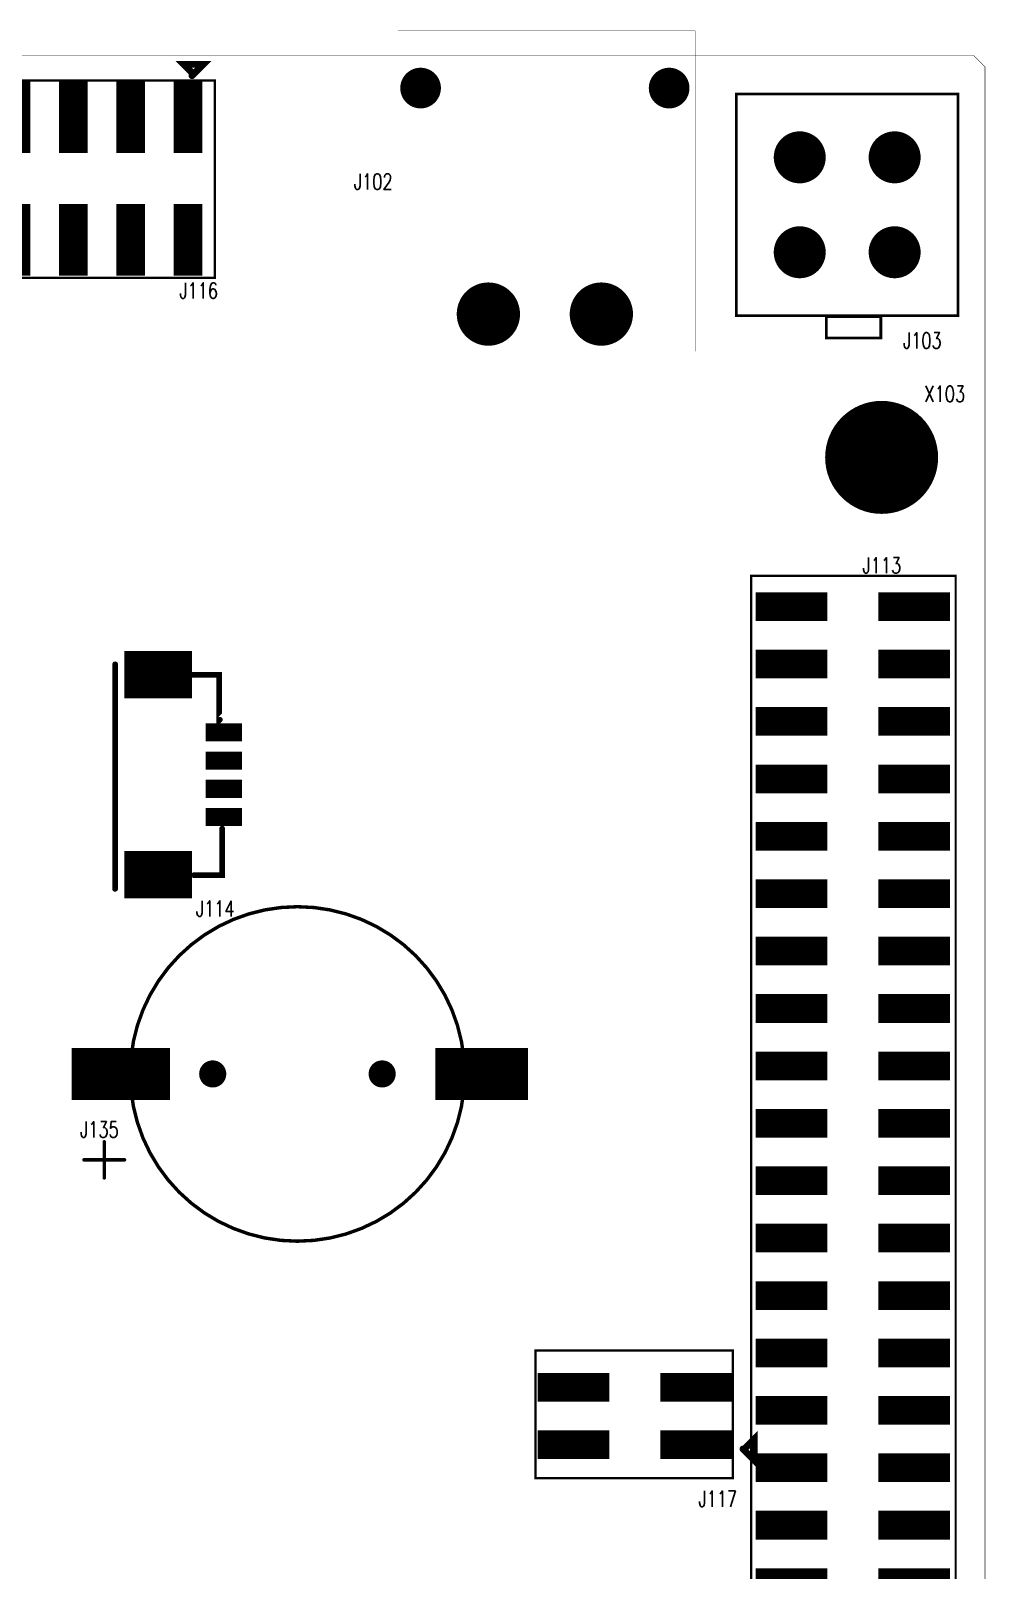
# Model space of a CAD drawing. Extents: x 0 to 170, y -2 to 101.
# Drawn here: x 127.7 to 169.9, y 33.3 to 101.4 of the extents above; entities that cross this region are included whole.
import ezdxf

# ---------------------------------------------------------------- set-up
doc = ezdxf.new("R2010")
doc.units = 0
doc.header["$MEASUREMENT"] = 0
doc.layers.get('0').update_dxf_attribs({"linetype": 'CONTINUOUS'})
for name, color, linetype in [('BOARD_OUTLINE_00', 254, 'CONTINUOUS'), ('DRIL_NPLTE_THRU_01', 3, 'CONTINUOUS'), ('DRIL_NPLTE_THRU_02', 171, 'CONTINUOUS'), ('DRIL_NPLTE_THRU_03', 23, 'CONTINUOUS'), ('DRIL_NPLTE_THRU_04', 216, 'CONTINUOUS'), ('DRIL_NPLTE_THRU_05', 255, 'CONTINUOUS'), ('DRIL_NPLTE_THRU_06', 186, 'CONTINUOUS'), ('DRIL_PLTE_THRU_01', 3, 'CONTINUOUS'), ('DRIL_PLTE_THRU_02', 171, 'CONTINUOUS'), ('DRIL_PLTE_THRU_03', 23, 'CONTINUOUS'), ('DRIL_PLTE_THRU_04', 216, 'CONTINUOUS'), ('DRIL_PLTE_THRU_05', 255, 'CONTINUOUS'), ('DRIL_PLTE_THRU_06', 186, 'CONTINUOUS'), ('DRIL_SYMBOL', 254, 'CONTINUOUS'), ('PADS_BOT', 150, 'CONTINUOUS'), ('PADS_INNER', 106, 'CONTINUOUS'), ('PADS_TOP', 106, 'CONTINUOUS'), ('PART_NAME_01', 1, 'CONTINUOUS'), ('PART_TOP_2DLINE_00', 222, 'CONTINUOUS'), ('PART_TOP_2DLINE_01', 222, 'CONTINUOUS'), ('PART_TOP_2DLINE_26', 254, 'CONTINUOUS'), ('PART_TOP_2DLINE_27', 43, 'CONTINUOUS')]:
    doc.layers.add(name, color=color, linetype=linetype)
doc.styles.add('W0$1', font='simplex', dxfattribs={"width": 0.75})

# ---------------------------------------------------------------- blocks, each defined once
blk = doc.blocks.new('SMOOTH_0$025')
at = {"const_width": 0.0125}
blk.add_lwpolyline([(-0.00625, 0, 1), (0.00625, 0, 1)], format="xyb", close=True, dxfattribs=at)
blk = doc.blocks.new('BOARD_1')
at = {"layer": 'BOARD_OUTLINE_00', "const_width": 0.025}
blk.add_lwpolyline([(-11.176, 0.5), (-10.676, 0), (158.25, 0), (158.75, 0.5), (158.75, 99.83), (158.25, 100.33), (-10.676, 100.33), (-11.176, 99.83)], close=True, dxfattribs=at)
at = {"layer": 'BOARD_OUTLINE_00'}
for p in [(158.25, 100.33), (158.75, 99.83)]:
    blk.add_blockref('SMOOTH_0$025', p, dxfattribs=at)
blk = doc.blocks.new('SMOOTH_0$1')
at = {"const_width": 0.05}
blk.add_lwpolyline([(-0.025, 0, 1), (0.025, 0, 1)], format="xyb", close=True, dxfattribs=at)
blk = doc.blocks.new('SMOOTH_0$3')
at = {"const_width": 0.15}
blk.add_lwpolyline([(-0.075, 0, 1), (0.075, 0, 1)], format="xyb", close=True, dxfattribs=at)
blk = doc.blocks.new('PART_BODY_TOP_60')
at = {"layer": 'PART_TOP_2DLINE_01', "const_width": 0.1}
blk.add_lwpolyline([(-25.5, 4.5), (25.489, 4.5), (25.489, -4.546), (-25.5, -4.546)], close=True, dxfattribs=at)
at = {"layer": 'PART_TOP_2DLINE_01', "const_width": 0.3}
blk.add_lwpolyline([(-24.303, -4.546), (-24.808, -5.051), (-23.939, -5.051), (-24.374, -4.616)], dxfattribs=at)
at = {"layer": 'PART_TOP_2DLINE_01'}
for name, p in [('SMOOTH_0$1', (-25.5, 4.5)), ('SMOOTH_0$1', (25.489, 4.5)), ('SMOOTH_0$1', (-25.5, -4.546)), ('SMOOTH_0$3', (-24.374, -4.616)), ('SMOOTH_0$3', (-24.303, -4.546)), ('SMOOTH_0$1', (25.489, -4.546)), ('SMOOTH_0$3', (-24.808, -5.051)), ('SMOOTH_0$3', (-23.939, -5.051))]:
    blk.add_blockref(name, p, dxfattribs=at)
blk = doc.blocks.new('DRIL_HOLE_0')
blk.add_lwpolyline([(0, 0, 1), (0, 0, 1)], format="xyb", close=True)
blk = doc.blocks.new('PAD_4')
blk.add_lwpolyline([(0, 0), (0, 0)])
blk = doc.blocks.new('PAD_36')
at = {"const_width": 1.27}
blk.add_lwpolyline([(-1.585, 0), (1.585, 0)], dxfattribs=at)
blk = doc.blocks.new('STK_TOP_91')
at = {"layer": 'DRIL_PLTE_THRU_01'}
blk.add_blockref('DRIL_HOLE_0', (0, 0), dxfattribs=at)
at = {"layer": 'DRIL_PLTE_THRU_02'}
blk.add_blockref('DRIL_HOLE_0', (0, 0), dxfattribs=at)
at = {"layer": 'DRIL_PLTE_THRU_03'}
blk.add_blockref('DRIL_HOLE_0', (0, 0), dxfattribs=at)
at = {"layer": 'DRIL_PLTE_THRU_04'}
blk.add_blockref('DRIL_HOLE_0', (0, 0), dxfattribs=at)
at = {"layer": 'DRIL_PLTE_THRU_05'}
blk.add_blockref('DRIL_HOLE_0', (0, 0), dxfattribs=at)
at = {"layer": 'DRIL_PLTE_THRU_06'}
blk.add_blockref('DRIL_HOLE_0', (0, 0), dxfattribs=at)
at = {"layer": 'PADS_BOT'}
blk.add_blockref('PAD_4', (0, 0), dxfattribs=at)
at = {"layer": 'PADS_INNER'}
blk.add_blockref('PAD_4', (0, 0), dxfattribs=at)
at = {"layer": 'PADS_TOP', "rotation": 90}
blk.add_blockref('PAD_36', (0, 0), dxfattribs=at)
blk = doc.blocks.new('SYM_TOP_52')
for name, p in [('STK_TOP_91', (-24.13, 2.715)), ('STK_TOP_91', (-21.59, 2.715)), ('STK_TOP_91', (-19.05, 2.715)), ('STK_TOP_91', (-16.51, 2.715)), ('STK_TOP_91', (-13.97, 2.715)), ('STK_TOP_91', (-11.43, 2.715)), ('STK_TOP_91', (-8.89, 2.715)), ('STK_TOP_91', (-6.35, 2.715)), ('STK_TOP_91', (-3.81, 2.715)), ('STK_TOP_91', (-1.27, 2.715)), ('STK_TOP_91', (1.27, 2.715)), ('STK_TOP_91', (3.81, 2.715)), ('STK_TOP_91', (6.35, 2.715)), ('STK_TOP_91', (8.89, 2.715)), ('STK_TOP_91', (11.43, 2.715)), ('STK_TOP_91', (13.97, 2.715)), ('STK_TOP_91', (16.51, 2.715)), ('STK_TOP_91', (19.05, 2.715)), ('STK_TOP_91', (21.59, 2.715)), ('STK_TOP_91', (24.13, 2.715)), ('PART_BODY_TOP_60', (0, 0)), ('STK_TOP_91', (-24.13, -2.715)), ('STK_TOP_91', (-21.59, -2.715)), ('STK_TOP_91', (-19.05, -2.715)), ('STK_TOP_91', (-16.51, -2.715)), ('STK_TOP_91', (-13.97, -2.715)), ('STK_TOP_91', (-11.43, -2.715)), ('STK_TOP_91', (-8.89, -2.715)), ('STK_TOP_91', (-6.35, -2.715)), ('STK_TOP_91', (-3.81, -2.715)), ('STK_TOP_91', (-1.27, -2.715)), ('STK_TOP_91', (1.27, -2.715)), ('STK_TOP_91', (3.81, -2.715)), ('STK_TOP_91', (6.35, -2.715)), ('STK_TOP_91', (8.89, -2.715)), ('STK_TOP_91', (11.43, -2.715)), ('STK_TOP_91', (13.97, -2.715)), ('STK_TOP_91', (16.51, -2.715)), ('STK_TOP_91', (19.05, -2.715)), ('STK_TOP_91', (21.59, -2.715)), ('STK_TOP_91', (24.13, -2.715))]:
    blk.add_blockref(name, p)
blk = doc.blocks.new('PART_TOP_163')
blk.add_blockref('SYM_TOP_52', (0, 0))
at = {"layer": 'PART_NAME_01', "style": 'W0$1', "width": 0.75}
blk.add_text('J113', height=0.7, rotation=270, dxfattribs=at).set_placement((25.604, -0.426))
blk = doc.blocks.new('SMOOTH_0$254')
at = {"const_width": 0.127}
blk.add_lwpolyline([(-0.0635, 0, 1), (0.0635, 0, 1)], format="xyb", close=True, dxfattribs=at)
blk = doc.blocks.new('PART_BODY_TOP_61')
at = {"layer": 'PART_TOP_2DLINE_26', "const_width": 0.254}
for points in [[(-4.415, 0.2054), (-4.415, 1.3992), (-2.4084, 1.3992), (-2.4338, 1.4246)], [(4.4446, 0.2824), (4.4446, 1.527), (2.3872, 1.527)], [(-4.8834, -3.208), (5.048, -3.208)]]:
    blk.add_lwpolyline(points, dxfattribs=at)
at = {"layer": 'PART_TOP_2DLINE_26'}
for p in [(-4.415, 1.3992), (-2.4338, 1.4246), (-2.4084, 1.3992), (2.3872, 1.527), (4.4446, 1.527), (-4.415, 0.2054), (4.4446, 0.2824), (-4.8834, -3.208), (5.048, -3.208)]:
    blk.add_blockref('SMOOTH_0$254', p, dxfattribs=at)
blk = doc.blocks.new('PAD_41')
at = {"const_width": 0.8}
blk.add_lwpolyline([(-0.8, 0), (0.8, 0)], dxfattribs=at)
blk = doc.blocks.new('STK_TOP_44')
at = {"layer": 'DRIL_PLTE_THRU_01'}
blk.add_blockref('DRIL_HOLE_0', (0, 0), dxfattribs=at)
at = {"layer": 'DRIL_PLTE_THRU_02'}
blk.add_blockref('DRIL_HOLE_0', (0, 0), dxfattribs=at)
at = {"layer": 'DRIL_PLTE_THRU_03'}
blk.add_blockref('DRIL_HOLE_0', (0, 0), dxfattribs=at)
at = {"layer": 'DRIL_PLTE_THRU_04'}
blk.add_blockref('DRIL_HOLE_0', (0, 0), dxfattribs=at)
at = {"layer": 'DRIL_PLTE_THRU_05'}
blk.add_blockref('DRIL_HOLE_0', (0, 0), dxfattribs=at)
at = {"layer": 'DRIL_PLTE_THRU_06'}
blk.add_blockref('DRIL_HOLE_0', (0, 0), dxfattribs=at)
at = {"layer": 'PADS_BOT'}
blk.add_blockref('PAD_4', (0, 0), dxfattribs=at)
at = {"layer": 'PADS_INNER'}
blk.add_blockref('PAD_4', (0, 0), dxfattribs=at)
at = {"layer": 'PADS_TOP', "rotation": 90}
blk.add_blockref('PAD_41', (0, 0), dxfattribs=at)
blk = doc.blocks.new('PAD_42')
at = {"const_width": 2.1}
blk.add_lwpolyline([(-1.5, 0), (1.5, 0)], dxfattribs=at)
blk = doc.blocks.new('STK_TOP_95')
at = {"layer": 'DRIL_PLTE_THRU_01'}
blk.add_blockref('DRIL_HOLE_0', (0, 0), dxfattribs=at)
at = {"layer": 'DRIL_PLTE_THRU_02'}
blk.add_blockref('DRIL_HOLE_0', (0, 0), dxfattribs=at)
at = {"layer": 'DRIL_PLTE_THRU_03'}
blk.add_blockref('DRIL_HOLE_0', (0, 0), dxfattribs=at)
at = {"layer": 'DRIL_PLTE_THRU_04'}
blk.add_blockref('DRIL_HOLE_0', (0, 0), dxfattribs=at)
at = {"layer": 'DRIL_PLTE_THRU_05'}
blk.add_blockref('DRIL_HOLE_0', (0, 0), dxfattribs=at)
at = {"layer": 'DRIL_PLTE_THRU_06'}
blk.add_blockref('DRIL_HOLE_0', (0, 0), dxfattribs=at)
at = {"layer": 'PADS_BOT'}
blk.add_blockref('PAD_4', (0, 0), dxfattribs=at)
at = {"layer": 'PADS_INNER'}
blk.add_blockref('PAD_4', (0, 0), dxfattribs=at)
at = {"layer": 'PADS_TOP', "rotation": 90}
blk.add_blockref('PAD_42', (0, 0), dxfattribs=at)
blk = doc.blocks.new('SYM_TOP_53')
for name, p in [('STK_TOP_44', (-1.875, 1.6)), ('STK_TOP_44', (-0.625, 1.6)), ('STK_TOP_44', (0.625, 1.6)), ('STK_TOP_44', (1.875, 1.6)), ('PART_BODY_TOP_61', (0, 0)), ('STK_TOP_95', (-4.425, -1.3)), ('STK_TOP_95', (4.425, -1.3))]:
    blk.add_blockref(name, p)
blk = doc.blocks.new('PART_TOP_193')
blk.add_blockref('SYM_TOP_53', (0, 0))
at = {"layer": 'PART_NAME_01', "style": 'W0$1', "width": 0.75}
blk.add_text('J114', height=0.7, rotation=90, dxfattribs=at).set_placement((6.279, 0.37))
blk = doc.blocks.new('SMOOTH_0$1524')
at = {"const_width": 0.0762}
blk.add_lwpolyline([(-0.0381, 0, 1), (0.0381, 0, 1)], format="xyb", close=True, dxfattribs=at)
blk = doc.blocks.new('PART_BODY_TOP_110')
at = {"layer": 'PART_TOP_2DLINE_00', "const_width": 0.152}
blk.add_lwpolyline([(11.15, 0, 1), (-3.65, 0, 1)], format="xyb", close=True, dxfattribs=at)
for points in [[(12.3, 4.6), (12.3, 3)], [(11.4, 3.8), (13.2, 3.8)]]:
    blk.add_lwpolyline(points, dxfattribs=at)
at = {"layer": 'PART_TOP_2DLINE_00'}
for p in [(12.3, 4.6), (11.4, 3.8), (13.2, 3.8), (12.3, 3)]:
    blk.add_blockref('SMOOTH_0$1524', p, dxfattribs=at)
blk = doc.blocks.new('PAD_43')
at = {"const_width": 2.3}
blk.add_lwpolyline([(-2.175, 0), (2.175, 0)], dxfattribs=at)
blk = doc.blocks.new('STK_TOP_144')
at = {"layer": 'DRIL_NPLTE_THRU_01'}
blk.add_blockref('DRIL_HOLE_0', (0, 0), dxfattribs=at)
at = {"layer": 'DRIL_NPLTE_THRU_02'}
blk.add_blockref('DRIL_HOLE_0', (0, 0), dxfattribs=at)
at = {"layer": 'DRIL_NPLTE_THRU_03'}
blk.add_blockref('DRIL_HOLE_0', (0, 0), dxfattribs=at)
at = {"layer": 'DRIL_NPLTE_THRU_04'}
blk.add_blockref('DRIL_HOLE_0', (0, 0), dxfattribs=at)
at = {"layer": 'DRIL_NPLTE_THRU_05'}
blk.add_blockref('DRIL_HOLE_0', (0, 0), dxfattribs=at)
at = {"layer": 'DRIL_NPLTE_THRU_06'}
blk.add_blockref('DRIL_HOLE_0', (0, 0), dxfattribs=at)
at = {"layer": 'PADS_BOT'}
blk.add_blockref('PAD_4', (0, 0), dxfattribs=at)
at = {"layer": 'PADS_INNER'}
blk.add_blockref('PAD_4', (0, 0), dxfattribs=at)
at = {"layer": 'PADS_TOP'}
blk.add_blockref('PAD_43', (0, 0), dxfattribs=at)
blk = doc.blocks.new('PAD_44')
at = {"const_width": 2.3}
blk.add_lwpolyline([(-2.05, 0), (2.05, 0)], dxfattribs=at)
blk = doc.blocks.new('STK_TOP_145')
at = {"layer": 'DRIL_NPLTE_THRU_01'}
blk.add_blockref('DRIL_HOLE_0', (0, 0), dxfattribs=at)
at = {"layer": 'DRIL_NPLTE_THRU_02'}
blk.add_blockref('DRIL_HOLE_0', (0, 0), dxfattribs=at)
at = {"layer": 'DRIL_NPLTE_THRU_03'}
blk.add_blockref('DRIL_HOLE_0', (0, 0), dxfattribs=at)
at = {"layer": 'DRIL_NPLTE_THRU_04'}
blk.add_blockref('DRIL_HOLE_0', (0, 0), dxfattribs=at)
at = {"layer": 'DRIL_NPLTE_THRU_05'}
blk.add_blockref('DRIL_HOLE_0', (0, 0), dxfattribs=at)
at = {"layer": 'DRIL_NPLTE_THRU_06'}
blk.add_blockref('DRIL_HOLE_0', (0, 0), dxfattribs=at)
at = {"layer": 'PADS_BOT'}
blk.add_blockref('PAD_4', (0, 0), dxfattribs=at)
at = {"layer": 'PADS_INNER'}
blk.add_blockref('PAD_4', (0, 0), dxfattribs=at)
at = {"layer": 'PADS_TOP'}
blk.add_blockref('PAD_44', (0, 0), dxfattribs=at)
blk = doc.blocks.new('DRIL_SYMBOL_1$2')
at = {"layer": 'DRIL_SYMBOL', "const_width": 0.0508}
for points in [[(-0.254, 0), (0.254, 0)], [(0, -0.254), (0, 0.254)]]:
    blk.add_lwpolyline(points, dxfattribs=at)
blk = doc.blocks.new('DRIL_HOLE_1$2')
at = {"const_width": 0.6}
blk.add_lwpolyline([(-0.3, 0, 1), (0.3, 0, 1)], format="xyb", close=True, dxfattribs=at)
blk.add_blockref('DRIL_SYMBOL_1$2', (0, 0))
blk = doc.blocks.new('PAD_45')
at = {"const_width": 0.6}
blk.add_lwpolyline([(0, -0.3, 1), (0, 0.3, 1)], format="xyb", close=True, dxfattribs=at)
blk = doc.blocks.new('STK_TOP_143')
at = {"layer": 'DRIL_NPLTE_THRU_01'}
blk.add_blockref('DRIL_HOLE_1$2', (0, 0), dxfattribs=at)
at = {"layer": 'DRIL_NPLTE_THRU_02'}
blk.add_blockref('DRIL_HOLE_1$2', (0, 0), dxfattribs=at)
at = {"layer": 'DRIL_NPLTE_THRU_03'}
blk.add_blockref('DRIL_HOLE_1$2', (0, 0), dxfattribs=at)
at = {"layer": 'DRIL_NPLTE_THRU_04'}
blk.add_blockref('DRIL_HOLE_1$2', (0, 0), dxfattribs=at)
at = {"layer": 'DRIL_NPLTE_THRU_05'}
blk.add_blockref('DRIL_HOLE_1$2', (0, 0), dxfattribs=at)
at = {"layer": 'DRIL_NPLTE_THRU_06'}
blk.add_blockref('DRIL_HOLE_1$2', (0, 0), dxfattribs=at)
at = {"layer": 'PADS_BOT'}
blk.add_blockref('PAD_45', (0, 0), dxfattribs=at)
at = {"layer": 'PADS_INNER'}
blk.add_blockref('PAD_45', (0, 0), dxfattribs=at)
at = {"layer": 'PADS_TOP'}
blk.add_blockref('PAD_45', (0, 0), dxfattribs=at)
blk = doc.blocks.new('SYM_TOP_66')
for name, p in [('PART_BODY_TOP_110', (0, 0)), ('STK_TOP_145', (-4.4, 0)), ('STK_TOP_144', (11.565, 0)), ('STK_TOP_143', (0, 0)), ('STK_TOP_143', (7.5, 0))]:
    blk.add_blockref(name, p)
blk = doc.blocks.new('PART_TOP_194')
blk.add_blockref('SYM_TOP_66', (0, 0))
at = {"layer": 'PART_NAME_01', "style": 'W0$1', "width": 0.75}
blk.add_text('J135', height=0.7, rotation=180, dxfattribs=at).set_placement((13.37, 2.81))
blk = doc.blocks.new('PART_BODY_TOP_100')
at = {"layer": 'PART_TOP_2DLINE_01', "const_width": 0.1}
blk.add_lwpolyline([(-2.743, 4.399), (2.906, 4.399), (2.906, -4.334), (-2.743, -4.334)], close=True, dxfattribs=at)
at = {"layer": 'PART_TOP_2DLINE_01', "const_width": 0.3}
blk.add_lwpolyline([(-1.455, -4.782), (-1.96, -5.287), (-1.02, -5.287), (-1.455, -4.852)], dxfattribs=at)
at = {"layer": 'PART_TOP_2DLINE_01'}
for name, p in [('SMOOTH_0$1', (-2.743, 4.399)), ('SMOOTH_0$1', (2.906, 4.399)), ('SMOOTH_0$1', (-2.743, -4.334)), ('SMOOTH_0$3', (-1.455, -4.782)), ('SMOOTH_0$3', (-1.455, -4.852)), ('SMOOTH_0$1', (2.906, -4.334)), ('SMOOTH_0$3', (-1.96, -5.287)), ('SMOOTH_0$3', (-1.02, -5.287))]:
    blk.add_blockref(name, p, dxfattribs=at)
blk = doc.blocks.new('SYM_TOP_59')
for name, p in [('STK_TOP_91', (-1.27, 2.715)), ('STK_TOP_91', (1.27, 2.715)), ('PART_BODY_TOP_100', (0, 0)), ('STK_TOP_91', (-1.27, -2.715)), ('STK_TOP_91', (1.27, -2.715))]:
    blk.add_blockref(name, p)
blk = doc.blocks.new('PART_TOP_206')
blk.add_blockref('SYM_TOP_59', (0, 0))
at = {"layer": 'PART_NAME_01', "style": 'W0$1', "width": 0.75}
blk.add_text('J117', height=0.7, rotation=270, dxfattribs=at).set_placement((-4.012, -2.818))
blk = doc.blocks.new('DRIL_SYMBOL_3$5')
at = {"layer": 'DRIL_SYMBOL', "const_width": 0.0508}
for points in [[(-0.254, 0), (0.254, 0)], [(0, -0.254), (0, 0.254)]]:
    blk.add_lwpolyline(points, dxfattribs=at)
blk = doc.blocks.new('DRIL_HOLE_3$5')
at = {"const_width": 1.75}
blk.add_lwpolyline([(-0.875, 0, 1), (0.875, 0, 1)], format="xyb", close=True, dxfattribs=at)
blk.add_blockref('DRIL_SYMBOL_3$5', (0, 0))
blk = doc.blocks.new('PAD_24')
at = {"const_width": 0.75}
blk.add_lwpolyline([(0, -2.125, 1), (0, 2.125, 1)], format="xyb", close=True, dxfattribs=at)
blk = doc.blocks.new('STK_TOP_68')
at = {"layer": 'DRIL_PLTE_THRU_01'}
blk.add_blockref('DRIL_HOLE_3$5', (0, 0), dxfattribs=at)
at = {"layer": 'DRIL_PLTE_THRU_02'}
blk.add_blockref('DRIL_HOLE_3$5', (0, 0), dxfattribs=at)
at = {"layer": 'DRIL_PLTE_THRU_03'}
blk.add_blockref('DRIL_HOLE_3$5', (0, 0), dxfattribs=at)
at = {"layer": 'DRIL_PLTE_THRU_04'}
blk.add_blockref('DRIL_HOLE_3$5', (0, 0), dxfattribs=at)
at = {"layer": 'DRIL_PLTE_THRU_05'}
blk.add_blockref('DRIL_HOLE_3$5', (0, 0), dxfattribs=at)
at = {"layer": 'DRIL_PLTE_THRU_06'}
blk.add_blockref('DRIL_HOLE_3$5', (0, 0), dxfattribs=at)
at = {"layer": 'PADS_BOT'}
blk.add_blockref('PAD_24', (0, 0), dxfattribs=at)
at = {"layer": 'PADS_INNER'}
blk.add_blockref('PAD_24', (0, 0), dxfattribs=at)
at = {"layer": 'PADS_TOP'}
blk.add_blockref('PAD_24', (0, 0), dxfattribs=at)
blk = doc.blocks.new('SYM_TOP_40')
blk.add_blockref('STK_TOP_68', (0, 0))
blk = doc.blocks.new('PART_TOP_570')
blk.add_blockref('SYM_TOP_40', (0, 0))
at = {"layer": 'PART_NAME_01', "style": 'W0$1', "width": 0.75}
blk.add_text('X103', height=0.7, dxfattribs=at).set_placement((1.896, 2.46))
blk = doc.blocks.new('SMOOTH_0$12')
at = {"const_width": 0.06}
blk.add_lwpolyline([(-0.03, 0, 1), (0.03, 0, 1)], format="xyb", close=True, dxfattribs=at)
blk = doc.blocks.new('PART_BODY_TOP_57')
at = {"layer": 'PART_TOP_2DLINE_26', "const_width": 0.12}
for points in [[(-1.489, 5.89), (0.921, 5.89), (0.921, 4.95), (-1.489, 4.95)], [(-4.9, -4.9), (4.9, -4.9), (4.9, 4.9), (-4.9, 4.9)]]:
    blk.add_lwpolyline(points, close=True, dxfattribs=at)
at = {"layer": 'PART_TOP_2DLINE_26'}
for p in [(-1.489, 5.89), (0.921, 5.89), (-4.9, 4.9), (-1.489, 4.95), (0.921, 4.95), (4.9, 4.9), (-4.9, -4.9), (4.9, -4.9)]:
    blk.add_blockref('SMOOTH_0$12', p, dxfattribs=at)
blk = doc.blocks.new('DRIL_SYMBOL_1$8')
at = {"layer": 'DRIL_SYMBOL', "const_width": 0.0508}
for points in [[(-0.254, 0), (0.254, 0)], [(0, -0.254), (0, 0.254)]]:
    blk.add_lwpolyline(points, dxfattribs=at)
blk = doc.blocks.new('DRIL_HOLE_1$8')
at = {"const_width": 0.9}
blk.add_lwpolyline([(-0.45, 0, 1), (0.45, 0, 1)], format="xyb", close=True, dxfattribs=at)
blk.add_blockref('DRIL_SYMBOL_1$8', (0, 0))
blk = doc.blocks.new('PAD_91')
at = {"const_width": 1.15}
blk.add_lwpolyline([(0, -0.575, 1), (0, 0.575, 1)], format="xyb", close=True, dxfattribs=at)
blk = doc.blocks.new('PAD_92')
at = {"const_width": 0.25}
blk.add_lwpolyline([(0, -1.025, 1), (0, 1.025, 1)], format="xyb", close=True, dxfattribs=at)
blk = doc.blocks.new('STK_TOP_88')
at = {"layer": 'DRIL_PLTE_THRU_01'}
blk.add_blockref('DRIL_HOLE_1$8', (0, 0), dxfattribs=at)
at = {"layer": 'DRIL_PLTE_THRU_02'}
blk.add_blockref('DRIL_HOLE_1$8', (0, 0), dxfattribs=at)
at = {"layer": 'DRIL_PLTE_THRU_03'}
blk.add_blockref('DRIL_HOLE_1$8', (0, 0), dxfattribs=at)
at = {"layer": 'DRIL_PLTE_THRU_04'}
blk.add_blockref('DRIL_HOLE_1$8', (0, 0), dxfattribs=at)
at = {"layer": 'DRIL_PLTE_THRU_05'}
blk.add_blockref('DRIL_HOLE_1$8', (0, 0), dxfattribs=at)
at = {"layer": 'DRIL_PLTE_THRU_06'}
blk.add_blockref('DRIL_HOLE_1$8', (0, 0), dxfattribs=at)
at = {"layer": 'PADS_BOT'}
blk.add_blockref('PAD_91', (0, 0), dxfattribs=at)
at = {"layer": 'PADS_INNER'}
blk.add_blockref('PAD_91', (0, 0), dxfattribs=at)
at = {"layer": 'PADS_TOP'}
blk.add_blockref('PAD_92', (0, 0), dxfattribs=at)
blk = doc.blocks.new('SYM_TOP_49')
for name, p in [('PART_BODY_TOP_57', (0, 0)), ('STK_TOP_88', (-2.1, 2.1)), ('STK_TOP_88', (2.1, 2.1)), ('STK_TOP_88', (-2.1, -2.1)), ('STK_TOP_88', (2.1, -2.1))]:
    blk.add_blockref(name, p)
blk = doc.blocks.new('PART_TOP_775')
blk.add_blockref('SYM_TOP_49', (0, 0))
at = {"layer": 'PART_NAME_01', "style": 'W0$1', "width": 0.75}
blk.add_text('J103', height=0.7, rotation=180, dxfattribs=at).set_placement((-2.47, 6.356))
blk = doc.blocks.new('PART_BODY_TOP_59')
at = {"layer": 'PART_TOP_2DLINE_01', "const_width": 0.1}
blk.add_lwpolyline([(-4.998, 4.399), (5.201, 4.399), (5.201, -4.334), (-4.998, -4.334)], close=True, dxfattribs=at)
at = {"layer": 'PART_TOP_2DLINE_01', "const_width": 0.3}
blk.add_lwpolyline([(-3.983, -4.546), (-4.488, -5.051), (-3.619, -5.051), (-4.054, -4.616)], dxfattribs=at)
at = {"layer": 'PART_TOP_2DLINE_01'}
for name, p in [('SMOOTH_0$1', (-4.998, 4.399)), ('SMOOTH_0$1', (5.201, 4.399)), ('SMOOTH_0$1', (-4.998, -4.334)), ('SMOOTH_0$3', (-4.054, -4.616)), ('SMOOTH_0$3', (-3.983, -4.546)), ('SMOOTH_0$1', (5.201, -4.334)), ('SMOOTH_0$3', (-4.488, -5.051)), ('SMOOTH_0$3', (-3.619, -5.051))]:
    blk.add_blockref(name, p, dxfattribs=at)
blk = doc.blocks.new('SYM_TOP_51')
for name, p in [('STK_TOP_91', (-3.81, 2.715)), ('STK_TOP_91', (-1.27, 2.715)), ('STK_TOP_91', (1.27, 2.715)), ('STK_TOP_91', (3.81, 2.715)), ('PART_BODY_TOP_59', (0, 0)), ('STK_TOP_91', (-3.81, -2.715)), ('STK_TOP_91', (-1.27, -2.715)), ('STK_TOP_91', (1.27, -2.715)), ('STK_TOP_91', (3.81, -2.715))]:
    blk.add_blockref(name, p)
blk = doc.blocks.new('PART_TOP_802')
blk.add_blockref('SYM_TOP_51', (0, 0))
at = {"layer": 'PART_NAME_01', "style": 'W0$1', "width": 0.75}
blk.add_text('J116', height=0.7, rotation=180, dxfattribs=at).set_placement((-3.425, 5.315))
blk = doc.blocks.new('SMOOTH_0$01')
at = {"const_width": 0.005}
blk.add_lwpolyline([(-0.0025, 0, 1), (0.0025, 0, 1)], format="xyb", close=True, dxfattribs=at)
blk = doc.blocks.new('PART_BODY_TOP_136')
at = {"layer": 'PART_TOP_2DLINE_27', "const_width": 0.01}
blk.add_lwpolyline([(-6.5, -6.65), (6.65, -6.65), (6.65, 7.53), (-6.5, 7.53)], close=True, dxfattribs=at)
at = {"layer": 'PART_TOP_2DLINE_27'}
for p in [(-6.5, 7.53), (6.65, 7.53), (-6.5, -6.65), (6.65, -6.65)]:
    blk.add_blockref('SMOOTH_0$01', p, dxfattribs=at)
blk = doc.blocks.new('PAD_96')
at = {"const_width": 1.25}
blk.add_lwpolyline([(0, -0.625, 1), (0, 0.625, 1)], format="xyb", close=True, dxfattribs=at)
blk = doc.blocks.new('PAD_97')
at = {"const_width": 1.4}
blk.add_lwpolyline([(0, -0.7, 1), (0, 0.7, 1)], format="xyb", close=True, dxfattribs=at)
blk = doc.blocks.new('STK_TOP_247')
at = {"layer": 'DRIL_PLTE_THRU_01'}
blk.add_blockref('DRIL_HOLE_1$8', (0, 0), dxfattribs=at)
at = {"layer": 'DRIL_PLTE_THRU_02'}
blk.add_blockref('DRIL_HOLE_1$8', (0, 0), dxfattribs=at)
at = {"layer": 'DRIL_PLTE_THRU_03'}
blk.add_blockref('DRIL_HOLE_1$8', (0, 0), dxfattribs=at)
at = {"layer": 'DRIL_PLTE_THRU_04'}
blk.add_blockref('DRIL_HOLE_1$8', (0, 0), dxfattribs=at)
at = {"layer": 'DRIL_PLTE_THRU_05'}
blk.add_blockref('DRIL_HOLE_1$8', (0, 0), dxfattribs=at)
at = {"layer": 'DRIL_PLTE_THRU_06'}
blk.add_blockref('DRIL_HOLE_1$8', (0, 0), dxfattribs=at)
at = {"layer": 'PADS_BOT'}
blk.add_blockref('PAD_97', (0, 0), dxfattribs=at)
at = {"layer": 'PADS_INNER'}
blk.add_blockref('PAD_96', (0, 0), dxfattribs=at)
at = {"layer": 'PADS_TOP'}
blk.add_blockref('PAD_96', (0, 0), dxfattribs=at)
blk = doc.blocks.new('DRIL_SYMBOL_1$1')
at = {"layer": 'DRIL_SYMBOL', "const_width": 0.0508}
for points in [[(-0.254, 0), (0.254, 0)], [(0, -0.254), (0, 0.254)]]:
    blk.add_lwpolyline(points, dxfattribs=at)
blk = doc.blocks.new('DRIL_HOLE_1$1')
at = {"const_width": 0.55}
blk.add_lwpolyline([(-0.275, 0, 1), (0.275, 0, 1)], format="xyb", close=True, dxfattribs=at)
blk.add_blockref('DRIL_SYMBOL_1$1', (0, 0))
blk = doc.blocks.new('PAD_98')
at = {"const_width": 0.8}
blk.add_lwpolyline([(0, -0.4, 1), (0, 0.4, 1)], format="xyb", close=True, dxfattribs=at)
blk = doc.blocks.new('PAD_99')
at = {"const_width": 0.9}
blk.add_lwpolyline([(0, -0.45, 1), (0, 0.45, 1)], format="xyb", close=True, dxfattribs=at)
blk = doc.blocks.new('STK_TOP_246')
at = {"layer": 'DRIL_PLTE_THRU_01'}
blk.add_blockref('DRIL_HOLE_1$1', (0, 0), dxfattribs=at)
at = {"layer": 'DRIL_PLTE_THRU_02'}
blk.add_blockref('DRIL_HOLE_1$1', (0, 0), dxfattribs=at)
at = {"layer": 'DRIL_PLTE_THRU_03'}
blk.add_blockref('DRIL_HOLE_1$1', (0, 0), dxfattribs=at)
at = {"layer": 'DRIL_PLTE_THRU_04'}
blk.add_blockref('DRIL_HOLE_1$1', (0, 0), dxfattribs=at)
at = {"layer": 'DRIL_PLTE_THRU_05'}
blk.add_blockref('DRIL_HOLE_1$1', (0, 0), dxfattribs=at)
at = {"layer": 'DRIL_PLTE_THRU_06'}
blk.add_blockref('DRIL_HOLE_1$1', (0, 0), dxfattribs=at)
at = {"layer": 'PADS_BOT'}
blk.add_blockref('PAD_99', (0, 0), dxfattribs=at)
at = {"layer": 'PADS_INNER'}
blk.add_blockref('PAD_98', (0, 0), dxfattribs=at)
at = {"layer": 'PADS_TOP'}
blk.add_blockref('PAD_98', (0, 0), dxfattribs=at)
blk = doc.blocks.new('SYM_TOP_74')
for name, p in [('PART_BODY_TOP_136', (0, 0)), ('STK_TOP_246', (-5.5, 5)), ('STK_TOP_246', (5.5, 5)), ('STK_TOP_247', (-2.5, -5)), ('STK_TOP_247', (2.5, -5))]:
    blk.add_blockref(name, p)
blk = doc.blocks.new('PART_TOP_872')
blk.add_blockref('SYM_TOP_74', (0, 0))
at = {"layer": 'PART_NAME_01', "style": 'W0$1', "width": 0.75}
blk.add_text('J102', height=0.7, dxfattribs=at).set_placement((-8.45, 0.51))

msp = doc.modelspace()

# ---------------------------------------------------------------- block references
for name, p in [('PART_TOP_872', (150.45, 93.89)), ('BOARD_1', (11.176, 0)), ('PART_TOP_570', (165.354, 82.55))]:
    msp.add_blockref(name, p)
for name, p, rotation in [('PART_TOP_802', (130.85, 94.89), 180), ('PART_TOP_775', (163.83, 93.726), 180), ('PART_TOP_163', (164.084, 51.816), 90), ('PART_TOP_193', (134.64, 68.509), 270), ('PART_TOP_194', (143.25, 55.27), 180), ('PART_TOP_206', (154.432, 40.132), 90)]:
    msp.add_blockref(name, p, dxfattribs=dict(rotation=rotation))

doc.saveas('drawing.dxf')
